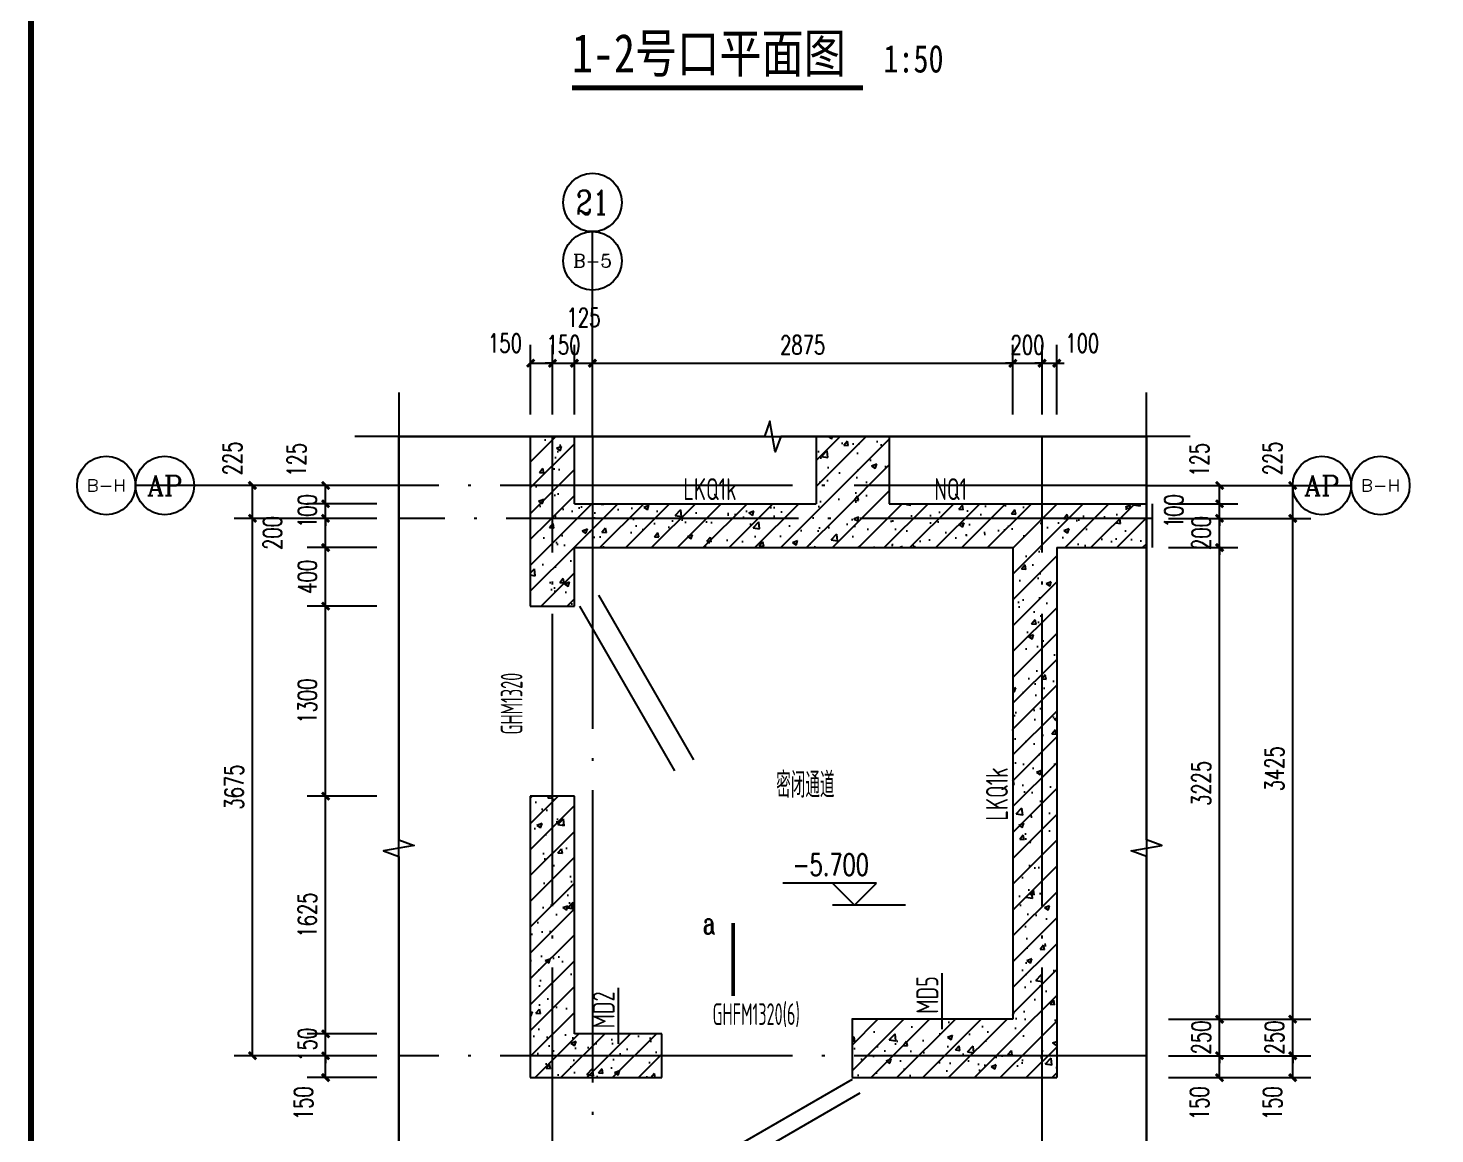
# Model space of a CAD drawing. Extents: x 37906 to 290206, y -18154 to 41246.
# Drawn here: x 80836 to 90457, y 15801 to 23363 of the extents above; entities that cross this region are included whole.
import ezdxf
from ezdxf.enums import TextEntityAlignment as Align

# ---------------------------------------------------------------- set-up
doc = ezdxf.new("R2010")
doc.units = 0
doc.header["$LTSCALE"] = 1000
doc.header["$MEASUREMENT"] = 0
doc.linetypes.add('DOTE', pattern=[2.42, 2, -0.2, 0.02, -0.2])
for name, color, linetype in [('A-PUB_HATCH', 8, 'Continuous'), ('AXIS', 3, 'Continuous'), ('AXIS_TEXT', 7, 'Continuous'), ('DIM_ELEV', 3, 'Continuous'), ('DIM_SYMB', 3, 'Continuous'), ('DOTE', 1, 'DOTE'), ('ECA_TK', 7, 'Continuous'), ('PUB_DIM', 3, 'Continuous'), ('PUB_HATCH', 8, 'Continuous'), ('PUB_TEXT', 7, 'Continuous'), ('RF-M', 7, 'Continuous'), ('RF-MBH', 11, 'Continuous'), ('RF-QT', 30, 'Continuous'), ('TEXT', 7, 'Continuous'), ('tk', 7, 'Continuous')]:
    doc.layers.add(name, color=color, linetype=linetype)
doc.layers.add('RF-WZ', color=110, linetype='Continuous', lineweight=0)
doc.styles.add('8B2_02', font='tssdeng.shx', dxfattribs={"width": 0.6, "bigfont": 'TSSDCHN.shx'})
doc.styles.add('_TCH_AXIS', font='COMPLEX', dxfattribs={"bigfont": 'GBCBIG'})
doc.styles.add('_TCH_DIM', font='SIMPLEX', dxfattribs={"bigfont": 'GBCBIG'})
doc.styles.add('_TCH_DIM_T3', font='SIMPLEX', dxfattribs={"width": 0.705882, "bigfont": 'GBCBIG'})
doc.styles.add('_TCH_LABEL', font='COMPLEX', dxfattribs={"bigfont": 'GBCBIG'})
doc.styles.add('_TCH_WINDOW', font='tssdeng.shx', dxfattribs={"width": 0.8, "height": 3.5, "bigfont": 'tssdchn.shx'})
doc.styles.add('COMPLEX', font='COMPLEX.shx', dxfattribs={"width": 0.65})
doc.styles.get("Standard").update_dxf_attribs({"font": 'tssdeng2.shx', "width": 0.7, "bigfont": 'hztxt.shx'})
doc.styles.add('TSSD_Rein', font='tssdeng2.shx', dxfattribs={"width": 0.7, "bigfont": 'tssdchn.shx'})
doc.styles.add('TYDG_01', font='', dxfattribs={"width": 0.8})
doc.styles.get('TYDG_01').set_extended_font_data('SimSun')
doc.dimstyles.new('_TCH_ARCH&&50', dxfattribs={"dimtxt": 127.5, "dimasz": 50, "dimexe": 125, "dimexo": 150, "dimgap": 61.25, "dimtad": 1, "dimdec": 0, "dimrnd": 5, "dimzin": 0, "dimdsep": 46, "dimtxsty": '_TCH_DIM_T3', "dimblk": 'ARCHTICK', "dimcen": 0.09, "dimclrt": 7, "dimazin": 2, "dimtfac": 1, "dimtdec": 0, "dimtix": 1, "dimtmove": 2, "dimatfit": 3, "dimfxl": 1, "dimtolj": 1, "dimtzin": 0, "dimarcsym": 0})
pattern_1 = [(45, (-1687750.75, -53686.01), (-88.388348, 88.388348), []), (50, (-1687750.75, -53686), (358.63009, -31.376067), [37.5, -412.5]), (355, (-1687750.75, -53686), (-69.37567, 376.09607), [30, -330]), (100.4514, (-1687720.86, -53688.63), (289.25469, 344.71977), [31.870095, -350.571056]), (46.1842, (-1687750.75, -53586), (533.62052, -82.75951), [56.25, -618.75]), (96.6356, (-1687706.3, -53592.9), (467.33135, 487.05894), [47.80514, -525.8565]), (351.1842, (-1687750.75, -53586), (467.33097, 487.0593), [45, -495]), (21, (-1687700.75, -53611), (298.453526, -201.309445), [37.5, -412.5]), (326, (-1687700.75, -53611), (121.657666, 362.57502), [30, -330]), (71.4514, (-1687675.88, -53627.8), (420.111314, 161.26525), [31.870095, -350.571056]), (37.5, (-1687750.75, -53686.01), (6.079928, 166.446927), [0, -326, 0, -335, 0, -331.25]), (7.5, (-1687750.75, -53686.01), (131.534769, 197.205856), [0, -191, 0, -318.5, 0, -126.25]), (327.5, (-1687862.25, -53686.01), (266.911218, -11.277436), [0, -125, 0, -390, 0, -517.5]), (317.5, (-1687912.25, -53686), (291.593085, 50.05249), [0, -162.5, 0, -259, 0, -367.5])]

# ---------------------------------------------------------------- blocks, each defined once
blk = doc.blocks.new('10B_A1E图框')
at = {"layer": 'ECA_TK', "const_width": 0.8}
blk.add_lwpolyline([(831, 10), (831, 584), (18, 584), (18, 10)], close=True, dxfattribs=at)
blk = doc.blocks.new('_ArchTick')
at = {"color": 0, "linetype": 'ByBlock', "const_width": 0.4}
blk.add_lwpolyline([(-0.5, -0.5), (0.5, 0.5)], dxfattribs=at)
blk = doc.blocks.new('*D920')
at = {"layer": 'Defpoints', "color": 0, "transparency": 16777216}
for p in [(82370.6, 20009.9), (83370.6, 20009.9), (83370.6, 16334.9)]:
    blk.add_point(p, dxfattribs=at)
at = {"layer": 'PUB_DIM', "color": 0, "lineweight": -2, "transparency": 16777216}
for p, q in [((83220.6, 20009.9), (82245.6, 20009.9)), ((82370.6, 16334.9), (82370.6, 20009.9)), ((83220.6, 16334.9), (82245.6, 16334.9))]:
    blk.add_line(p, q, dxfattribs=at)
at = {"layer": 'PUB_DIM', "color": 0, "lineweight": -2, "transparency": 16777216, "xscale": 50, "yscale": 50, "zscale": 50}
for p, rotation in [((82370.6, 20009.9), 90), ((82370.6, 16334.9), 270)]:
    blk.add_blockref('_ArchTick', p, dxfattribs=dict(at, rotation=rotation))
at = {"layer": 'PUB_DIM', "color": 7, "transparency": 16777216, "insert": (82245.6, 18172.4), "char_height": 127.5, "attachment_point": 5, "rotation": 90, "style": '_TCH_DIM_T3'}
blk.add_mtext('\\A1;3675', dxfattribs=at)
blk = doc.blocks.new('*D921')
at = {"layer": 'Defpoints', "color": 0, "transparency": 16777216}
for p in [(82370.6, 20234.9), (83370.6, 20234.9), (83370.6, 20009.9)]:
    blk.add_point(p, dxfattribs=at)
at = {"layer": 'PUB_DIM', "color": 0, "lineweight": -2, "transparency": 16777216}
for p, q in [((83220.6, 20234.9), (82245.6, 20234.9)), ((82370.6, 20009.9), (82370.6, 20234.9)), ((83220.6, 20009.9), (82245.6, 20009.9))]:
    blk.add_line(p, q, dxfattribs=at)
at = {"layer": 'PUB_DIM', "color": 0, "lineweight": -2, "transparency": 16777216, "xscale": 50, "yscale": 50, "zscale": 50}
for p, rotation in [((82370.6, 20234.9), 90), ((82370.6, 20009.9), 270)]:
    blk.add_blockref('_ArchTick', p, dxfattribs=dict(at, rotation=rotation))
at = {"layer": 'PUB_DIM', "color": 7, "transparency": 16777216, "insert": (82233.1, 20419.9), "char_height": 127.5, "attachment_point": 5, "rotation": 90, "style": '_TCH_DIM_T3'}
blk.add_mtext('\\A1;225', dxfattribs=at)
blk = doc.blocks.new('*D922')
at = {"layer": 'Defpoints', "color": 0, "transparency": 16777216}
for p in [(84422.7, 21070.8), (84272.7, 20570.8), (84422.7, 20570.8)]:
    blk.add_point(p, dxfattribs=at)
at = {"layer": 'PUB_DIM', "color": 0, "lineweight": -2, "transparency": 16777216}
for p, q in [((84272.7, 20720.8), (84272.7, 21195.8)), ((84422.7, 20720.8), (84422.7, 21195.8)), ((84272.7, 21070.8), (84422.7, 21070.8))]:
    blk.add_line(p, q, dxfattribs=at)
at = {"layer": 'PUB_DIM', "color": 0, "lineweight": -2, "transparency": 16777216, "xscale": 50, "yscale": 50, "zscale": 50, "rotation": 180}
blk.add_blockref('_ArchTick', (84272.7, 21070.8), dxfattribs=at)
at = {"layer": 'PUB_DIM', "color": 0, "lineweight": -2, "transparency": 16777216, "xscale": 50, "yscale": 50, "zscale": 50}
blk.add_blockref('_ArchTick', (84422.7, 21070.8), dxfattribs=at)
at = {"layer": 'PUB_DIM', "color": 7, "transparency": 16777216, "insert": (84097.7, 21208.3), "char_height": 127.5, "attachment_point": 5, "style": '_TCH_DIM_T3'}
blk.add_mtext('\\A1;150', dxfattribs=at)
blk = doc.blocks.new('*D923')
at = {"layer": 'Defpoints', "color": 0, "transparency": 16777216}
for p in [(84572.7, 21070.8), (84422.7, 20570.8), (84572.7, 20570.8)]:
    blk.add_point(p, dxfattribs=at)
at = {"layer": 'PUB_DIM', "color": 0, "lineweight": -2, "transparency": 16777216}
for p, q in [((84422.7, 20720.8), (84422.7, 21195.8)), ((84572.7, 20720.8), (84572.7, 21195.8)), ((84422.7, 21070.8), (84372.7, 21070.8)), ((84422.7, 21070.8), (84572.7, 21070.8)), ((84572.7, 21070.8), (84622.7, 21070.8))]:
    blk.add_line(p, q, dxfattribs=at)
at = {"layer": 'PUB_DIM', "color": 0, "lineweight": -2, "transparency": 16777216, "xscale": 50, "yscale": 50, "zscale": 50}
blk.add_blockref('_ArchTick', (84422.7, 21070.8), dxfattribs=at)
at = {"layer": 'PUB_DIM', "color": 0, "lineweight": -2, "transparency": 16777216, "xscale": 50, "yscale": 50, "zscale": 50, "rotation": 180}
blk.add_blockref('_ArchTick', (84572.7, 21070.8), dxfattribs=at)
at = {"layer": 'PUB_DIM', "color": 7, "transparency": 16777216, "insert": (84497.7, 21195.8), "char_height": 127.5, "attachment_point": 5, "style": '_TCH_DIM_T3'}
blk.add_mtext('\\A1;150', dxfattribs=at)
blk = doc.blocks.new('*D924')
at = {"layer": 'Defpoints', "color": 0, "transparency": 16777216}
for p in [(84695.7, 21070.8), (84572.7, 20570.8), (84695.7, 20570.8)]:
    blk.add_point(p, dxfattribs=at)
at = {"layer": 'PUB_DIM', "color": 0, "lineweight": -2, "transparency": 16777216}
for p, q in [((84572.7, 20720.8), (84572.7, 21195.8)), ((84695.7, 20720.8), (84695.7, 21195.8)), ((84572.7, 21070.8), (84695.7, 21070.8))]:
    blk.add_line(p, q, dxfattribs=at)
at = {"layer": 'PUB_DIM', "color": 0, "lineweight": -2, "transparency": 16777216, "xscale": 50, "yscale": 50, "zscale": 50, "rotation": 180}
blk.add_blockref('_ArchTick', (84572.7, 21070.8), dxfattribs=at)
at = {"layer": 'PUB_DIM', "color": 0, "lineweight": -2, "transparency": 16777216, "xscale": 50, "yscale": 50, "zscale": 50}
blk.add_blockref('_ArchTick', (84695.7, 21070.8), dxfattribs=at)
at = {"layer": 'PUB_DIM', "color": 7, "transparency": 16777216, "insert": (84634.2, 21383.3), "char_height": 127.5, "attachment_point": 5, "style": '_TCH_DIM_T3'}
blk.add_mtext('\\A1;125', dxfattribs=at)
blk = doc.blocks.new('*D925')
at = {"layer": 'Defpoints', "color": 0, "transparency": 16777216}
for p in [(87570.7, 21070.8), (84695.7, 20570.8), (87570.7, 20570.8)]:
    blk.add_point(p, dxfattribs=at)
at = {"layer": 'PUB_DIM', "color": 0, "lineweight": -2, "transparency": 16777216}
for p, q in [((84695.7, 20720.8), (84695.7, 21195.8)), ((87570.7, 20720.8), (87570.7, 21195.8)), ((84695.7, 21070.8), (87570.7, 21070.8))]:
    blk.add_line(p, q, dxfattribs=at)
at = {"layer": 'PUB_DIM', "color": 0, "lineweight": -2, "transparency": 16777216, "xscale": 50, "yscale": 50, "zscale": 50, "rotation": 180}
blk.add_blockref('_ArchTick', (84695.7, 21070.8), dxfattribs=at)
at = {"layer": 'PUB_DIM', "color": 0, "lineweight": -2, "transparency": 16777216, "xscale": 50, "yscale": 50, "zscale": 50}
blk.add_blockref('_ArchTick', (87570.7, 21070.8), dxfattribs=at)
at = {"layer": 'PUB_DIM', "color": 7, "transparency": 16777216, "insert": (86133.2, 21195.8), "char_height": 127.5, "attachment_point": 5, "style": '_TCH_DIM_T3'}
blk.add_mtext('\\A1;2875', dxfattribs=at)
blk = doc.blocks.new('*D926')
at = {"layer": 'Defpoints', "color": 0, "transparency": 16777216}
for p in [(87770.7, 21070.8), (87570.7, 20570.8), (87770.7, 20570.8)]:
    blk.add_point(p, dxfattribs=at)
at = {"layer": 'PUB_DIM', "color": 0, "lineweight": -2, "transparency": 16777216}
for p, q in [((87570.7, 20720.8), (87570.7, 21195.8)), ((87770.7, 20720.8), (87770.7, 21195.8)), ((87570.7, 21070.8), (87520.7, 21070.8)), ((87570.7, 21070.8), (87770.7, 21070.8)), ((87770.7, 21070.8), (87820.7, 21070.8))]:
    blk.add_line(p, q, dxfattribs=at)
at = {"layer": 'PUB_DIM', "color": 0, "lineweight": -2, "transparency": 16777216, "xscale": 50, "yscale": 50, "zscale": 50}
blk.add_blockref('_ArchTick', (87570.7, 21070.8), dxfattribs=at)
at = {"layer": 'PUB_DIM', "color": 0, "lineweight": -2, "transparency": 16777216, "xscale": 50, "yscale": 50, "zscale": 50, "rotation": 180}
blk.add_blockref('_ArchTick', (87770.7, 21070.8), dxfattribs=at)
at = {"layer": 'PUB_DIM', "color": 7, "transparency": 16777216, "insert": (87670.7, 21195.8), "char_height": 127.5, "attachment_point": 5, "style": '_TCH_DIM_T3'}
blk.add_mtext('\\A1;200', dxfattribs=at)
blk = doc.blocks.new('*D927')
at = {"layer": 'Defpoints', "color": 0, "transparency": 16777216}
for p in [(87870.7, 21070.8), (87770.7, 20570.8), (87870.7, 20570.8)]:
    blk.add_point(p, dxfattribs=at)
at = {"layer": 'PUB_DIM', "color": 0, "lineweight": -2, "transparency": 16777216}
for p, q in [((87770.7, 20720.8), (87770.7, 21195.8)), ((87870.7, 20720.8), (87870.7, 21195.8)), ((87770.7, 21070.8), (87720.7, 21070.8)), ((87770.7, 21070.8), (87870.7, 21070.8)), ((87870.7, 21070.8), (87920.7, 21070.8))]:
    blk.add_line(p, q, dxfattribs=at)
at = {"layer": 'PUB_DIM', "color": 0, "lineweight": -2, "transparency": 16777216, "xscale": 50, "yscale": 50, "zscale": 50}
blk.add_blockref('_ArchTick', (87770.7, 21070.8), dxfattribs=at)
at = {"layer": 'PUB_DIM', "color": 0, "lineweight": -2, "transparency": 16777216, "xscale": 50, "yscale": 50, "zscale": 50, "rotation": 180}
blk.add_blockref('_ArchTick', (87870.7, 21070.8), dxfattribs=at)
at = {"layer": 'PUB_DIM', "color": 7, "transparency": 16777216, "insert": (88045.7, 21208.3), "char_height": 127.5, "attachment_point": 5, "style": '_TCH_DIM_T3'}
blk.add_mtext('\\A1;100', dxfattribs=at)
blk = doc.blocks.new('*D928')
at = {"layer": 'Defpoints', "color": 0, "transparency": 16777216}
for p in [(88484.5, 20234.9), (88984.5, 20234.9), (88484.5, 20109.9)]:
    blk.add_point(p, dxfattribs=at)
at = {"layer": 'PUB_DIM', "color": 0, "lineweight": -2, "transparency": 16777216}
for p, q in [((88634.5, 20234.9), (89109.5, 20234.9)), ((88984.5, 20109.9), (88984.5, 20234.9)), ((88634.5, 20109.9), (89109.5, 20109.9))]:
    blk.add_line(p, q, dxfattribs=at)
at = {"layer": 'PUB_DIM', "color": 0, "lineweight": -2, "transparency": 16777216, "xscale": 50, "yscale": 50, "zscale": 50}
for p, rotation in [((88984.5, 20234.9), 90), ((88984.5, 20109.9), 270)]:
    blk.add_blockref('_ArchTick', p, dxfattribs=dict(at, rotation=rotation))
at = {"layer": 'PUB_DIM', "color": 7, "transparency": 16777216, "insert": (88847, 20409.9), "char_height": 127.5, "attachment_point": 5, "rotation": 90, "style": '_TCH_DIM_T3'}
blk.add_mtext('\\A1;125', dxfattribs=at)
blk = doc.blocks.new('*D929')
at = {"layer": 'Defpoints', "color": 0, "transparency": 16777216}
for p in [(88484.5, 20109.9), (88984.5, 20109.9), (88484.5, 20009.9)]:
    blk.add_point(p, dxfattribs=at)
at = {"layer": 'PUB_DIM', "color": 0, "lineweight": -2, "transparency": 16777216}
for p, q in [((88634.5, 20109.9), (89109.5, 20109.9)), ((88984.5, 20109.9), (88984.5, 20159.9)), ((88984.5, 20009.9), (88984.5, 20109.9)), ((88634.5, 20009.9), (89109.5, 20009.9)), ((88984.5, 20009.9), (88984.5, 19959.9))]:
    blk.add_line(p, q, dxfattribs=at)
at = {"layer": 'PUB_DIM', "color": 0, "lineweight": -2, "transparency": 16777216, "xscale": 50, "yscale": 50, "zscale": 50}
for p, rotation in [((88984.5, 20109.9), 270), ((88984.5, 20009.9), 90)]:
    blk.add_blockref('_ArchTick', p, dxfattribs=dict(at, rotation=rotation))
at = {"layer": 'PUB_DIM', "color": 7, "transparency": 16777216, "insert": (88672, 20059.9), "char_height": 127.5, "attachment_point": 5, "rotation": 90, "style": '_TCH_DIM_T3'}
blk.add_mtext('\\A1;100', dxfattribs=at)
blk = doc.blocks.new('*D930')
at = {"layer": 'Defpoints', "color": 0, "transparency": 16777216}
for p in [(88484.5, 20009.9), (88984.5, 20009.9), (88484.5, 19809.9)]:
    blk.add_point(p, dxfattribs=at)
at = {"layer": 'PUB_DIM', "color": 0, "lineweight": -2, "transparency": 16777216}
for p, q in [((88984.5, 20009.9), (88984.5, 20059.9)), ((88634.5, 20009.9), (89109.5, 20009.9)), ((88984.5, 19809.9), (88984.5, 20009.9)), ((88634.5, 19809.9), (89109.5, 19809.9)), ((88984.5, 19809.9), (88984.5, 19759.9))]:
    blk.add_line(p, q, dxfattribs=at)
at = {"layer": 'PUB_DIM', "color": 0, "lineweight": -2, "transparency": 16777216, "xscale": 50, "yscale": 50, "zscale": 50}
for p, rotation in [((88984.5, 20009.9), 270), ((88984.5, 19809.9), 90)]:
    blk.add_blockref('_ArchTick', p, dxfattribs=dict(at, rotation=rotation))
at = {"layer": 'PUB_DIM', "color": 7, "transparency": 16777216, "insert": (88859.5, 19909.9), "char_height": 127.5, "attachment_point": 5, "rotation": 90, "style": '_TCH_DIM_T3'}
blk.add_mtext('\\A1;200', dxfattribs=at)
blk = doc.blocks.new('*D931')
at = {"layer": 'Defpoints', "color": 0, "transparency": 16777216}
for p in [(88484.5, 19809.9), (88984.5, 19809.9), (88484.5, 16584.9)]:
    blk.add_point(p, dxfattribs=at)
at = {"layer": 'PUB_DIM', "color": 0, "lineweight": -2, "transparency": 16777216}
for p, q in [((88634.5, 19809.9), (89109.5, 19809.9)), ((88984.5, 16584.9), (88984.5, 19809.9)), ((88634.5, 16584.9), (89109.5, 16584.9))]:
    blk.add_line(p, q, dxfattribs=at)
at = {"layer": 'PUB_DIM', "color": 0, "lineweight": -2, "transparency": 16777216, "xscale": 50, "yscale": 50, "zscale": 50}
for p, rotation in [((88984.5, 19809.9), 90), ((88984.5, 16584.9), 270)]:
    blk.add_blockref('_ArchTick', p, dxfattribs=dict(at, rotation=rotation))
at = {"layer": 'PUB_DIM', "color": 7, "transparency": 16777216, "insert": (88859.5, 18197.4), "char_height": 127.5, "attachment_point": 5, "rotation": 90, "style": '_TCH_DIM_T3'}
blk.add_mtext('\\A1;3225', dxfattribs=at)
blk = doc.blocks.new('*D932')
at = {"layer": 'Defpoints', "color": 0, "transparency": 16777216}
for p in [(88484.5, 16584.9), (88984.5, 16584.9), (88484.5, 16334.9)]:
    blk.add_point(p, dxfattribs=at)
at = {"layer": 'PUB_DIM', "color": 0, "lineweight": -2, "transparency": 16777216}
for p, q in [((88634.5, 16584.9), (89109.5, 16584.9)), ((88984.5, 16584.9), (88984.5, 16634.9)), ((88984.5, 16334.9), (88984.5, 16584.9)), ((88634.5, 16334.9), (89109.5, 16334.9)), ((88984.5, 16334.9), (88984.5, 16284.9))]:
    blk.add_line(p, q, dxfattribs=at)
at = {"layer": 'PUB_DIM', "color": 0, "lineweight": -2, "transparency": 16777216, "xscale": 50, "yscale": 50, "zscale": 50}
for p, rotation in [((88984.5, 16584.9), 270), ((88984.5, 16334.9), 90)]:
    blk.add_blockref('_ArchTick', p, dxfattribs=dict(at, rotation=rotation))
at = {"layer": 'PUB_DIM', "color": 7, "transparency": 16777216, "insert": (88859.5, 16459.9), "char_height": 127.5, "attachment_point": 5, "rotation": 90, "style": '_TCH_DIM_T3'}
blk.add_mtext('\\A1;250', dxfattribs=at)
blk = doc.blocks.new('*D933')
at = {"layer": 'Defpoints', "color": 0, "transparency": 16777216}
for p in [(88484.5, 16334.9), (88984.5, 16334.9), (88484.5, 16184.9)]:
    blk.add_point(p, dxfattribs=at)
at = {"layer": 'PUB_DIM', "color": 0, "lineweight": -2, "transparency": 16777216}
for p, q in [((88634.5, 16334.9), (89109.5, 16334.9)), ((88984.5, 16184.9), (88984.5, 16334.9)), ((88634.5, 16184.9), (89109.5, 16184.9))]:
    blk.add_line(p, q, dxfattribs=at)
at = {"layer": 'PUB_DIM', "color": 0, "lineweight": -2, "transparency": 16777216, "xscale": 50, "yscale": 50, "zscale": 50}
for p, rotation in [((88984.5, 16334.9), 90), ((88984.5, 16184.9), 270)]:
    blk.add_blockref('_ArchTick', p, dxfattribs=dict(at, rotation=rotation))
at = {"layer": 'PUB_DIM', "color": 7, "transparency": 16777216, "insert": (88847, 16009.9), "char_height": 127.5, "attachment_point": 5, "rotation": 90, "style": '_TCH_DIM_T3'}
blk.add_mtext('\\A1;150', dxfattribs=at)
blk = doc.blocks.new('*D934')
at = {"layer": 'Defpoints', "color": 0, "transparency": 16777216}
for p in [(88484.5, 16334.9), (89484.5, 16334.9), (88484.5, 16184.9)]:
    blk.add_point(p, dxfattribs=at)
at = {"layer": 'PUB_DIM', "color": 0, "lineweight": -2, "transparency": 16777216}
for p, q in [((88634.5, 16334.9), (89609.5, 16334.9)), ((89484.5, 16184.9), (89484.5, 16334.9)), ((88634.5, 16184.9), (89609.5, 16184.9))]:
    blk.add_line(p, q, dxfattribs=at)
at = {"layer": 'PUB_DIM', "color": 0, "lineweight": -2, "transparency": 16777216, "xscale": 50, "yscale": 50, "zscale": 50}
for p, rotation in [((89484.5, 16334.9), 90), ((89484.5, 16184.9), 270)]:
    blk.add_blockref('_ArchTick', p, dxfattribs=dict(at, rotation=rotation))
at = {"layer": 'PUB_DIM', "color": 7, "transparency": 16777216, "insert": (89347, 16009.9), "char_height": 127.5, "attachment_point": 5, "rotation": 90, "style": '_TCH_DIM_T3'}
blk.add_mtext('\\A1;150', dxfattribs=at)
blk = doc.blocks.new('*D935')
at = {"layer": 'Defpoints', "color": 0, "transparency": 16777216}
for p in [(88484.5, 16584.9), (89484.5, 16584.9), (88484.5, 16334.9)]:
    blk.add_point(p, dxfattribs=at)
at = {"layer": 'PUB_DIM', "color": 0, "lineweight": -2, "transparency": 16777216}
for p, q in [((88634.5, 16584.9), (89609.5, 16584.9)), ((89484.5, 16584.9), (89484.5, 16634.9)), ((89484.5, 16334.9), (89484.5, 16584.9)), ((88634.5, 16334.9), (89609.5, 16334.9)), ((89484.5, 16334.9), (89484.5, 16284.9))]:
    blk.add_line(p, q, dxfattribs=at)
at = {"layer": 'PUB_DIM', "color": 0, "lineweight": -2, "transparency": 16777216, "xscale": 50, "yscale": 50, "zscale": 50}
for p, rotation in [((89484.5, 16584.9), 270), ((89484.5, 16334.9), 90)]:
    blk.add_blockref('_ArchTick', p, dxfattribs=dict(at, rotation=rotation))
at = {"layer": 'PUB_DIM', "color": 7, "transparency": 16777216, "insert": (89359.5, 16459.9), "char_height": 127.5, "attachment_point": 5, "rotation": 90, "style": '_TCH_DIM_T3'}
blk.add_mtext('\\A1;250', dxfattribs=at)
blk = doc.blocks.new('*D936')
at = {"layer": 'Defpoints', "color": 0, "transparency": 16777216}
for p in [(88484.5, 20009.9), (89484.5, 20009.9), (88484.5, 16584.9)]:
    blk.add_point(p, dxfattribs=at)
at = {"layer": 'PUB_DIM', "color": 0, "lineweight": -2, "transparency": 16777216}
for p, q in [((88634.5, 20009.9), (89609.5, 20009.9)), ((89484.5, 16584.9), (89484.5, 20009.9)), ((88634.5, 16584.9), (89609.5, 16584.9))]:
    blk.add_line(p, q, dxfattribs=at)
at = {"layer": 'PUB_DIM', "color": 0, "lineweight": -2, "transparency": 16777216, "xscale": 50, "yscale": 50, "zscale": 50}
for p, rotation in [((89484.5, 20009.9), 90), ((89484.5, 16584.9), 270)]:
    blk.add_blockref('_ArchTick', p, dxfattribs=dict(at, rotation=rotation))
at = {"layer": 'PUB_DIM', "color": 7, "transparency": 16777216, "insert": (89359.5, 18297.4), "char_height": 127.5, "attachment_point": 5, "rotation": 90, "style": '_TCH_DIM_T3'}
blk.add_mtext('\\A1;3425', dxfattribs=at)
blk = doc.blocks.new('*D937')
at = {"layer": 'Defpoints', "color": 0, "transparency": 16777216}
for p in [(88484.5, 20234.9), (89484.5, 20234.9), (88484.5, 20009.9)]:
    blk.add_point(p, dxfattribs=at)
at = {"layer": 'PUB_DIM', "color": 0, "lineweight": -2, "transparency": 16777216}
for p, q in [((88634.5, 20234.9), (89609.5, 20234.9)), ((89484.5, 20009.9), (89484.5, 20234.9)), ((88634.5, 20009.9), (89609.5, 20009.9))]:
    blk.add_line(p, q, dxfattribs=at)
at = {"layer": 'PUB_DIM', "color": 0, "lineweight": -2, "transparency": 16777216, "xscale": 50, "yscale": 50, "zscale": 50}
for p, rotation in [((89484.5, 20234.9), 90), ((89484.5, 20009.9), 270)]:
    blk.add_blockref('_ArchTick', p, dxfattribs=dict(at, rotation=rotation))
at = {"layer": 'PUB_DIM', "color": 7, "transparency": 16777216, "insert": (89347, 20419.9), "char_height": 127.5, "attachment_point": 5, "rotation": 90, "style": '_TCH_DIM_T3'}
blk.add_mtext('\\A1;225', dxfattribs=at)
blk = doc.blocks.new('*D938')
at = {"layer": 'Defpoints', "color": 0, "transparency": 16777216}
for p in [(82870.6, 20234.9), (83370.6, 20234.9), (83370.6, 20109.9)]:
    blk.add_point(p, dxfattribs=at)
at = {"layer": 'PUB_DIM', "color": 0, "lineweight": -2, "transparency": 16777216}
for p, q in [((83220.6, 20234.9), (82745.6, 20234.9)), ((82870.6, 20109.9), (82870.6, 20234.9)), ((83220.6, 20109.9), (82745.6, 20109.9))]:
    blk.add_line(p, q, dxfattribs=at)
at = {"layer": 'PUB_DIM', "color": 0, "lineweight": -2, "transparency": 16777216, "xscale": 50, "yscale": 50, "zscale": 50}
for p, rotation in [((82870.6, 20234.9), 90), ((82870.6, 20109.9), 270)]:
    blk.add_blockref('_ArchTick', p, dxfattribs=dict(at, rotation=rotation))
at = {"layer": 'PUB_DIM', "color": 7, "transparency": 16777216, "insert": (82672.4, 20409.9), "char_height": 127.5, "attachment_point": 5, "rotation": 90, "style": '_TCH_DIM_T3'}
blk.add_mtext('\\A1;125', dxfattribs=at)
blk = doc.blocks.new('*D939')
at = {"layer": 'Defpoints', "color": 0, "transparency": 16777216}
for p in [(82870.6, 20109.9), (83370.6, 20109.9), (83370.6, 20009.9)]:
    blk.add_point(p, dxfattribs=at)
at = {"layer": 'PUB_DIM', "color": 0, "lineweight": -2, "transparency": 16777216}
for p, q in [((83220.6, 20109.9), (82745.6, 20109.9)), ((82870.6, 20109.9), (82870.6, 20159.9)), ((82870.6, 20009.9), (82870.6, 20109.9)), ((83220.6, 20009.9), (82745.6, 20009.9)), ((82870.6, 20009.9), (82870.6, 19959.9))]:
    blk.add_line(p, q, dxfattribs=at)
at = {"layer": 'PUB_DIM', "color": 0, "lineweight": -2, "transparency": 16777216, "xscale": 50, "yscale": 50, "zscale": 50}
for p, rotation in [((82870.6, 20109.9), 270), ((82870.6, 20009.9), 90)]:
    blk.add_blockref('_ArchTick', p, dxfattribs=dict(at, rotation=rotation))
at = {"layer": 'PUB_DIM', "color": 7, "transparency": 16777216, "insert": (82745.6, 20059.9), "char_height": 127.5, "attachment_point": 5, "rotation": 90, "style": '_TCH_DIM_T3'}
blk.add_mtext('\\A1;100', dxfattribs=at)
blk = doc.blocks.new('*D940')
at = {"layer": 'Defpoints', "color": 0, "transparency": 16777216}
for p in [(82870.6, 20009.9), (83370.6, 20009.9), (83370.6, 19809.9)]:
    blk.add_point(p, dxfattribs=at)
at = {"layer": 'PUB_DIM', "color": 0, "lineweight": -2, "transparency": 16777216}
for p, q in [((83220.6, 20009.9), (82745.6, 20009.9)), ((82870.6, 19809.9), (82870.6, 20009.9)), ((83220.6, 19809.9), (82745.6, 19809.9))]:
    blk.add_line(p, q, dxfattribs=at)
at = {"layer": 'PUB_DIM', "color": 0, "lineweight": -2, "transparency": 16777216, "xscale": 50, "yscale": 50, "zscale": 50}
for p, rotation in [((82870.6, 20009.9), 90), ((82870.6, 19809.9), 270)]:
    blk.add_blockref('_ArchTick', p, dxfattribs=dict(at, rotation=rotation))
at = {"layer": 'PUB_DIM', "color": 7, "transparency": 16777216, "insert": (82507.3, 19909.9), "char_height": 127.5, "attachment_point": 5, "rotation": 90, "style": '_TCH_DIM_T3'}
blk.add_mtext('\\A1;200', dxfattribs=at)
blk = doc.blocks.new('*D941')
at = {"layer": 'Defpoints', "color": 0, "transparency": 16777216}
for p in [(82870.6, 19809.9), (83370.6, 19809.9), (83370.6, 19409.9)]:
    blk.add_point(p, dxfattribs=at)
at = {"layer": 'PUB_DIM', "color": 0, "lineweight": -2, "transparency": 16777216}
for p, q in [((83220.6, 19809.9), (82745.6, 19809.9)), ((82870.6, 19409.9), (82870.6, 19809.9)), ((83220.6, 19409.9), (82745.6, 19409.9))]:
    blk.add_line(p, q, dxfattribs=at)
at = {"layer": 'PUB_DIM', "color": 0, "lineweight": -2, "transparency": 16777216, "xscale": 50, "yscale": 50, "zscale": 50}
for p, rotation in [((82870.6, 19809.9), 90), ((82870.6, 19409.9), 270)]:
    blk.add_blockref('_ArchTick', p, dxfattribs=dict(at, rotation=rotation))
at = {"layer": 'PUB_DIM', "color": 7, "transparency": 16777216, "insert": (82745.6, 19609.9), "char_height": 127.5, "attachment_point": 5, "rotation": 90, "style": '_TCH_DIM_T3'}
blk.add_mtext('\\A1;400', dxfattribs=at)
blk = doc.blocks.new('*D942')
at = {"layer": 'Defpoints', "color": 0, "transparency": 16777216}
for p in [(82870.6, 19409.9), (83370.6, 19409.9), (83370.6, 18109.9)]:
    blk.add_point(p, dxfattribs=at)
at = {"layer": 'PUB_DIM', "color": 0, "lineweight": -2, "transparency": 16777216}
for p, q in [((83220.6, 19409.9), (82745.6, 19409.9)), ((82870.6, 18109.9), (82870.6, 19409.9)), ((83220.6, 18109.9), (82745.6, 18109.9))]:
    blk.add_line(p, q, dxfattribs=at)
at = {"layer": 'PUB_DIM', "color": 0, "lineweight": -2, "transparency": 16777216, "xscale": 50, "yscale": 50, "zscale": 50}
for p, rotation in [((82870.6, 19409.9), 90), ((82870.6, 18109.9), 270)]:
    blk.add_blockref('_ArchTick', p, dxfattribs=dict(at, rotation=rotation))
at = {"layer": 'PUB_DIM', "color": 7, "transparency": 16777216, "insert": (82745.6, 18759.9), "char_height": 127.5, "attachment_point": 5, "rotation": 90, "style": '_TCH_DIM_T3'}
blk.add_mtext('\\A1;1300', dxfattribs=at)
blk = doc.blocks.new('*D943')
at = {"layer": 'Defpoints', "color": 0, "transparency": 16777216}
for p in [(82870.6, 18109.9), (83370.6, 18109.9), (83370.6, 16484.9)]:
    blk.add_point(p, dxfattribs=at)
at = {"layer": 'PUB_DIM', "color": 0, "lineweight": -2, "transparency": 16777216}
for p, q in [((83220.6, 18109.9), (82745.6, 18109.9)), ((82870.6, 16484.9), (82870.6, 18109.9)), ((83220.6, 16484.9), (82745.6, 16484.9))]:
    blk.add_line(p, q, dxfattribs=at)
at = {"layer": 'PUB_DIM', "color": 0, "lineweight": -2, "transparency": 16777216, "xscale": 50, "yscale": 50, "zscale": 50}
for p, rotation in [((82870.6, 18109.9), 90), ((82870.6, 16484.9), 270)]:
    blk.add_blockref('_ArchTick', p, dxfattribs=dict(at, rotation=rotation))
at = {"layer": 'PUB_DIM', "color": 7, "transparency": 16777216, "insert": (82745.6, 17297.4), "char_height": 127.5, "attachment_point": 5, "rotation": 90, "style": '_TCH_DIM_T3'}
blk.add_mtext('\\A1;1625', dxfattribs=at)
blk = doc.blocks.new('*D944')
at = {"layer": 'Defpoints', "color": 0, "transparency": 16777216}
for p in [(82870.6, 16484.9), (83370.6, 16484.9), (83370.6, 16334.9)]:
    blk.add_point(p, dxfattribs=at)
at = {"layer": 'PUB_DIM', "color": 0, "lineweight": -2, "transparency": 16777216}
for p, q in [((83220.6, 16484.9), (82745.6, 16484.9)), ((82870.6, 16484.9), (82870.6, 16534.9)), ((82870.6, 16334.9), (82870.6, 16484.9)), ((83220.6, 16334.9), (82745.6, 16334.9)), ((82870.6, 16334.9), (82870.6, 16284.9))]:
    blk.add_line(p, q, dxfattribs=at)
at = {"layer": 'PUB_DIM', "color": 0, "lineweight": -2, "transparency": 16777216, "xscale": 50, "yscale": 50, "zscale": 50}
for p, rotation in [((82870.6, 16484.9), 270), ((82870.6, 16334.9), 90)]:
    blk.add_blockref('_ArchTick', p, dxfattribs=dict(at, rotation=rotation))
at = {"layer": 'PUB_DIM', "color": 7, "transparency": 16777216, "insert": (82745.6, 16409.9), "char_height": 127.5, "attachment_point": 5, "rotation": 90, "style": '_TCH_DIM_T3'}
blk.add_mtext('\\A1;150', dxfattribs=at)
blk = doc.blocks.new('*D945')
at = {"layer": 'Defpoints', "color": 0, "transparency": 16777216}
for p in [(82870.6, 16334.9), (83370.6, 16334.9), (83370.6, 16184.9)]:
    blk.add_point(p, dxfattribs=at)
at = {"layer": 'PUB_DIM', "color": 0, "lineweight": -2, "transparency": 16777216}
for p, q in [((83220.6, 16334.9), (82745.6, 16334.9)), ((82870.6, 16184.9), (82870.6, 16334.9)), ((83220.6, 16184.9), (82745.6, 16184.9))]:
    blk.add_line(p, q, dxfattribs=at)
at = {"layer": 'PUB_DIM', "color": 0, "lineweight": -2, "transparency": 16777216, "xscale": 50, "yscale": 50, "zscale": 50}
for p, rotation in [((82870.6, 16334.9), 90), ((82870.6, 16184.9), 270)]:
    blk.add_blockref('_ArchTick', p, dxfattribs=dict(at, rotation=rotation))
at = {"layer": 'PUB_DIM', "color": 7, "transparency": 16777216, "insert": (82719.6, 16009.9), "char_height": 127.5, "attachment_point": 5, "rotation": 90, "style": '_TCH_DIM_T3'}
blk.add_mtext('\\A1;150', dxfattribs=at)
blk = doc.blocks.new('_AXISO')
blk.add_circle((0, 0), 0.5)
at = {"layer": 'AXIS_TEXT', "style": 'COMPLEX', "width": 1.041667}
blk.add_attdef('A', text='', height=0.56, dxfattribs=at).set_placement((-0.25, -0.28), (0.25, -0.28), align=Align.FIT)

msp = doc.modelspace()

# ---------------------------------------------------------------- hatches: boundary and pattern name
at = {"layer": 'A-PUB_HATCH'}
h = msp.add_hatch(dxfattribs=at)
h.set_pattern_fill('钢筋混凝土', color=256, scale=50, style=0)
h.set_pattern_definition(pattern_1)
h.paths.add_polyline_path([(86225.7, 20570.8), (86225.7, 20109.9), (86492.4, 20009.9), (86725.7, 20109.9), (86725.7, 20570.8)])
h = msp.add_hatch(dxfattribs=at)
h.set_pattern_fill('钢筋混凝土', color=256, scale=50, style=0)
h.set_pattern_definition(pattern_1)
h.paths.add_polyline_path([(86492.4, 20009.9), (86225.7, 20109.9), (84572.7, 20109.9), (84422.2, 19984.9), (84572.7, 19809.9), (86525.7, 19809.9)])
h = msp.add_hatch(dxfattribs=at)
h.set_pattern_fill('钢筋混凝土', color=256, scale=50, style=0)
h.set_pattern_definition(pattern_1)
h.paths.add_polyline_path([(87737.4, 19909.9), (87770.7, 20109.9), (86725.7, 20109.9), (86492.4, 20009.9), (86525.7, 19809.9), (87570.7, 19809.9)])
h = msp.add_hatch(dxfattribs=at)
h.set_pattern_fill('钢筋混凝土', color=256, scale=50, style=0)
h.set_pattern_definition(pattern_1)
h.paths.add_polyline_path([(88484.5, 20109.9), (87770.7, 20109.9), (87737.4, 19909.9), (87870.7, 19809.9), (88484.5, 19809.9)])
h = msp.add_hatch(dxfattribs=at)
h.set_pattern_fill('钢筋混凝土', color=256, scale=50, style=0)
h.set_pattern_definition(pattern_1)
h.paths.add_polyline_path([(87737.4, 19909.9), (87570.7, 19809.9), (87570.7, 16484.9), (87870.7, 16184.9), (87870.7, 19809.9)])
at = {"layer": 'PUB_HATCH'}
h = msp.add_hatch(dxfattribs=at)
h.set_pattern_fill('钢筋混凝土', color=256, scale=50, style=0)
h.set_pattern_definition(pattern_1)
h.paths.add_polyline_path([(84422.2, 19984.9), (84572.7, 20109.9), (84572.7, 20570.8), (84272.7, 20570.8), (84272.7, 20009.9)])
h = msp.add_hatch(dxfattribs=at)
h.set_pattern_fill('钢筋混凝土', color=256, scale=50, style=0)
h.set_pattern_definition(pattern_1)
h.paths.add_polyline_path([(84270.7, 20009.9), (84270.7, 19409.9), (84572.7, 19409.9), (84572.7, 19809.9), (84422.2, 19984.9)])
h = msp.add_hatch(dxfattribs=at)
h.set_pattern_fill('钢筋混凝土', color=256, scale=50, style=0)
h.set_pattern_definition(pattern_1)
h.paths.add_polyline_path([(84572.7, 16484.9), (84572.7, 18109.9), (84270.7, 18109.9), (84270.7, 16184.9)])
h = msp.add_hatch(dxfattribs=at)
h.set_pattern_fill('钢筋混凝土', color=256, scale=50, style=0)
h.set_pattern_definition(pattern_1)
h.paths.add_polyline_path([(87570.7, 16584.9), (86470.7, 16584.9), (86470.7, 16184.9), (87870.7, 16184.9)])
h = msp.add_hatch(dxfattribs=at)
h.set_pattern_fill('钢筋混凝土', color=256, scale=50, style=0)
h.set_pattern_definition(pattern_1)
h.paths.add_polyline_path([(84270.7, 16184.9), (85170.7, 16184.9), (85170.7, 16484.9), (84572.7, 16484.9)])

# ---------------------------------------------------------------- linework, layer by layer
for p, q in [((87085.5, 16898.7), (87085.5, 16515.5)), ((84871.7, 16798.7), (84871.7, 16415.5))]:
    msp.add_line(p, q)
msp.add_lwpolyline([(83370.6, 20570.8), (88484.5, 20570.8), (88484.5, 14937.4), (83370.6, 14937.4)], close=True)
msp.add_lwpolyline([(83370.6, 20570.8), (88484.5, 20570.8), (88484.5, 14937.4), (83370.6, 14937.4)], close=True)
at = {"layer": 'AXIS'}
for p, q in [((84695.7, 20570.8), (84695.7, 21970.8)), ((84695.7, 20570.8), (84695.7, 21570.8)), ((83370.6, 20234.9), (81570.6, 20234.9)), ((83370.6, 20234.9), (81970.6, 20234.9)), ((88484.5, 20234.9), (89484.5, 20234.9)), ((88484.5, 20234.9), (89884.5, 20234.9))]:
    msp.add_line(p, q, dxfattribs=at)
at = {"layer": 'DIM_ELEV'}
for p, q in [((86637.7, 17514.6), (85996.8, 17514.6)), ((86487.7, 17364.6), (86337.7, 17514.6)), ((86487.7, 17364.6), (86637.7, 17514.6)), ((86837.7, 17364.6), (86337.7, 17364.6))]:
    msp.add_line(p, q, dxfattribs=at)
at = {"layer": 'DIM_SYMB', "lineweight": -3, "const_width": 35}
msp.add_lwpolyline([(84554.7, 22953.8), (86545.7, 22953.8)], dxfattribs=at)
at = {"layer": 'DIM_SYMB'}
for points in [[(83370.6, 20870.8), (83370.6, 17810.4), (83475.6, 17772.2), (83265.6, 17735.1), (83370.6, 17697.9), (83370.6, 14637.4)], [(88484.5, 14637.4), (88484.5, 17697.9), (88379.5, 17736.1), (88589.5, 17773.1), (88484.5, 17810.4), (88484.5, 20870.8)], [(88784.5, 20570.8), (85983.8, 20570.8), (85945.6, 20465.8), (85908.6, 20675.8), (85871.3, 20570.8), (83070.6, 20570.8)]]:
    msp.add_lwpolyline(points, dxfattribs=at)
at = {"layer": 'DIM_SYMB', "const_width": 25}
msp.add_lwpolyline([(85657.1, 17243.3), (85657.1, 16743.3)], dxfattribs=at)
at = {"layer": 'DOTE'}
for p, q in [((84422.7, 14937.4), (84422.7, 20570.8)), ((84695.7, 20570.8), (84695.7, 14937.4)), ((87770.7, 14937.4), (87770.7, 20570.8)), ((88484.5, 20234.9), (83370.6, 20234.9)), ((88525.7, 20009.9), (83370.6, 20009.9)), ((88484.5, 16334.9), (83370.6, 16334.9))]:
    msp.add_line(p, q, dxfattribs=at)
at = {"layer": 'RF-M'}
for p, q in [((84736.1, 19484.2), (85386.1, 18358.3)), ((84607.4, 19409.9), (85257.4, 18284)), ((86470.7, 16172.4), (85344.9, 15522.4)), ((86524.9, 16078.6), (85399, 15428.6))]:
    msp.add_line(p, q, dxfattribs=at)
at = {"layer": 'RF-QT'}
for p, q in [((84272.7, 20009.9), (84272.7, 20570.8)), ((84572.7, 20109.9), (84572.7, 20570.8)), ((86225.7, 20570.8), (86225.7, 20109.9)), ((86725.7, 20570.8), (86725.7, 20109.9)), ((84572.7, 20109.9), (86225.7, 20109.9)), ((86725.7, 20109.9), (88484.5, 20109.9)), ((88525.7, 19809.9), (88525.7, 20109.9)), ((84270.7, 20009.9), (84270.7, 19409.9)), ((84572.7, 19409.9), (84572.7, 19809.9)), ((84572.7, 19809.9), (87570.7, 19809.9)), ((87570.7, 19809.9), (87570.7, 16584.9)), ((87870.7, 19809.9), (87870.7, 16184.9)), ((87870.7, 19809.9), (88484.5, 19809.9)), ((84270.7, 19409.9), (84572.7, 19409.9)), ((84572.7, 18109.9), (84270.7, 18109.9)), ((84270.7, 18109.9), (84270.7, 16184.9)), ((84572.7, 16484.9), (84572.7, 18109.9)), ((87570.7, 16584.9), (86470.7, 16584.9)), ((86470.7, 16584.9), (86470.7, 16184.9)), ((85170.7, 16484.9), (84572.7, 16484.9)), ((85170.7, 16184.9), (85170.7, 16484.9)), ((84270.7, 16184.9), (85170.7, 16184.9)), ((86470.7, 16184.9), (87870.7, 16184.9))]:
    msp.add_line(p, q, dxfattribs=at)

# ---------------------------------------------------------------- block references
at = {"layer": 'AXIS'}
ref = msp.add_blockref('_AXISO', (84695.7, 22170.8), dxfattribs=dict(at, xscale=400, yscale=400, zscale=400))
ref.add_attrib('A', '21', dxfattribs={"layer": 'AXIS_TEXT', "height": 164.22, "style": '_TCH_AXIS'}).set_placement((84582.3, 22088.7), (84809.1, 22088.7), align=Align.FIT)
ref = msp.add_blockref('_AXISO', (84695.7, 21770.8), dxfattribs=dict(at, xscale=400, yscale=400, zscale=400))
ref.add_attrib('A', 'B-5', dxfattribs={"layer": 'AXIS_TEXT', "height": 89.83, "style": '_TCH_AXIS'}).set_placement((84563.1, 21725.9), (84828.3, 21725.9), align=Align.FIT)
ref = msp.add_blockref('_AXISO', (81370.6, 20234.9), dxfattribs=dict(at, xscale=400, yscale=400, zscale=400))
ref.add_attrib('A', 'B-H', dxfattribs={"layer": 'AXIS_TEXT', "height": 82.62, "style": '_TCH_AXIS'}).set_placement((81236.8, 20193.6), (81504.4, 20193.6), align=Align.FIT)
ref = msp.add_blockref('_AXISO', (81770.6, 20234.9), dxfattribs=dict(at, xscale=400, yscale=400, zscale=400))
ref.add_attrib('A', 'AP', dxfattribs={"layer": 'AXIS_TEXT', "height": 135.43, "style": '_TCH_AXIS'}).set_placement((81648.1, 20167.2), (81893.1, 20167.2), align=Align.FIT)
ref = msp.add_blockref('_AXISO', (89684.5, 20234.9), dxfattribs=dict(at, xscale=400, yscale=400, zscale=400))
ref.add_attrib('A', 'AP', dxfattribs={"layer": 'AXIS_TEXT', "height": 135.43, "style": '_TCH_AXIS'}).set_placement((89562, 20167.2), (89807.1, 20167.2), align=Align.FIT)
ref = msp.add_blockref('_AXISO', (90084.5, 20234.9), dxfattribs=dict(at, xscale=400, yscale=400, zscale=400))
ref.add_attrib('A', 'B-H', dxfattribs={"layer": 'AXIS_TEXT', "height": 82.62, "style": '_TCH_AXIS'}).set_placement((89950.8, 20193.6), (90218.3, 20193.6), align=Align.FIT)
at = {"layer": 'tk', "xscale": 50, "yscale": 50, "zscale": 50}
msp.add_blockref('10B_A1E图框', (79956.2, 11546.3), dxfattribs=at)

# ---------------------------------------------------------------- texts
at = {"width": 0.7}
for s, p in [('MD5', (87060.9, 16621.9)), ('MD2', (84847.1, 16521.9))]:
    msp.add_text(s, height=150, rotation=90, dxfattribs=at).set_placement(p)
at = {"layer": 'PUB_TEXT'}
for s, height, style, width, p in [('1-2号口平面图', 264.35, 'TYDG_01', 0.8, (84554.7, 23059.2)), ('1:50', 188.82, 'TYDG_01', 0.8, (86685.7, 23059.2)), ('-5.700', 148.75, '_TCH_DIM', 0.705882, (86064.3, 17567.1)), ('a', 148.8, '_TCH_LABEL', 0.705882, (85449.6, 17168.9))]:
    msp.add_text(s, height=height, dxfattribs=dict(at, style=style, width=width)).set_placement(p)
at = {"layer": 'RF-MBH', "style": '_TCH_WINDOW', "width": 0.564706}
msp.add_text('GHM1320', height=148.75, rotation=90, dxfattribs=at).set_placement((84217.2, 18532.1))
msp.add_text('GHFM1320(6)', height=148.75, dxfattribs=at).set_placement((85517.1, 16544.9))
at = {"layer": 'RF-WZ', "style": '8B2_02', "width": 0.6}
msp.add_text('密闭通道', height=175, dxfattribs=at).set_placement((85952.5, 18098.7))
at = {"layer": 'TEXT', "color": 4, "ltscale": 100, "style": 'TSSD_Rein', "width": 0.7}
for s, p in [('LKQ1k', (85317.2, 20134.9)), ('NQ1', (87033.7, 20134.9))]:
    msp.add_text(s, height=150, dxfattribs=at).set_placement(p)
msp.add_text('LKQ1k', height=150, rotation=90, dxfattribs=at).set_placement((87537, 17942.2))

# ---------------------------------------------------------------- dimensions: what is measured, and where the dimension line sits
at = {"layer": 'PUB_DIM'}
for base, p1, p2, angle, picture, middle in [((84695.7, 21070.8), (84572.7, 20570.8), (84695.7, 20570.8), 0, '*D924', (84634.2, 21383.3)), ((84422.7, 21070.8), (84272.7, 20570.8), (84422.7, 20570.8), 0, '*D922', (84097.7, 21208.3)), ((87870.7, 21070.8), (87770.7, 20570.8), (87870.7, 20570.8), 0, '*D927', (88045.7, 21208.3)), ((82370.6, 20234.9), (83370.6, 20009.9), (83370.6, 20234.9), 90, '*D921', (82233.1, 20419.9)), ((82870.6, 20234.9), (83370.6, 20109.9), (83370.6, 20234.9), 90, '*D938', (82672.4, 20409.9)), ((89484.5, 20234.9), (88484.5, 20009.9), (88484.5, 20234.9), 90, '*D937', (89347, 20419.9)), ((88984.5, 20234.9), (88484.5, 20109.9), (88484.5, 20234.9), 90, '*D928', (88847, 20409.9)), ((88984.5, 20109.9), (88484.5, 20009.9), (88484.5, 20109.9), 90, '*D929', (88672, 20059.9)), ((82870.6, 20009.9), (83370.6, 19809.9), (83370.6, 20009.9), 90, '*D940', (82507.3, 19909.9)), ((82870.6, 16334.9), (83370.6, 16184.9), (83370.6, 16334.9), 90, '*D945', (82719.6, 16009.9)), ((88984.5, 16334.9), (88484.5, 16184.9), (88484.5, 16334.9), 90, '*D933', (88847, 16009.9)), ((89484.5, 16334.9), (88484.5, 16184.9), (88484.5, 16334.9), 90, '*D934', (89347, 16009.9))]:
    dim = msp.add_linear_dim(base=base, p1=p1, p2=p2, angle=angle, dimstyle='_TCH_ARCH&&50', dxfattribs=at)
    dim.commit()
    dim.dimension.update_dxf_attribs({"geometry": picture, "text_midpoint": middle, "dimtype": 161})
for p1, p2, distance, picture, middle in [((84422.7, 20570.8), (84572.7, 20570.8), 500, '*D923', (84497.7, 21195.8)), ((84695.7, 20570.8), (87570.7, 20570.8), 500, '*D925', (86133.2, 21195.8)), ((87570.7, 20570.8), (87770.7, 20570.8), 500, '*D926', (87670.7, 21195.8)), ((83370.6, 20009.9), (83370.6, 20109.9), 500, '*D939', (82745.6, 20059.9)), ((83370.6, 16334.9), (83370.6, 20009.9), 1000, '*D920', (82245.6, 18172.4)), ((88484.5, 19809.9), (88484.5, 20009.9), -500, '*D930', (88859.5, 19909.9)), ((88484.5, 16584.9), (88484.5, 20009.9), -1000, '*D936', (89359.5, 18297.4)), ((83370.6, 19409.9), (83370.6, 19809.9), 500, '*D941', (82745.6, 19609.9)), ((88484.5, 16584.9), (88484.5, 19809.9), -500, '*D931', (88859.5, 18197.4)), ((83370.6, 18109.9), (83370.6, 19409.9), 500, '*D942', (82745.6, 18759.9)), ((83370.6, 16484.9), (83370.6, 18109.9), 500, '*D943', (82745.6, 17297.4)), ((83370.6, 16334.9), (83370.6, 16484.9), 500, '*D944', (82745.6, 16409.9)), ((88484.5, 16334.9), (88484.5, 16584.9), -500, '*D932', (88859.5, 16459.9)), ((88484.5, 16334.9), (88484.5, 16584.9), -1000, '*D935', (89359.5, 16459.9))]:
    dim = msp.add_aligned_dim(p1=p1, p2=p2, distance=distance, dimstyle='_TCH_ARCH&&50', dxfattribs=at)
    dim.commit()
    dim.dimension.update_dxf_attribs({"geometry": picture, "text_midpoint": middle})

doc.saveas('drawing.dxf')
